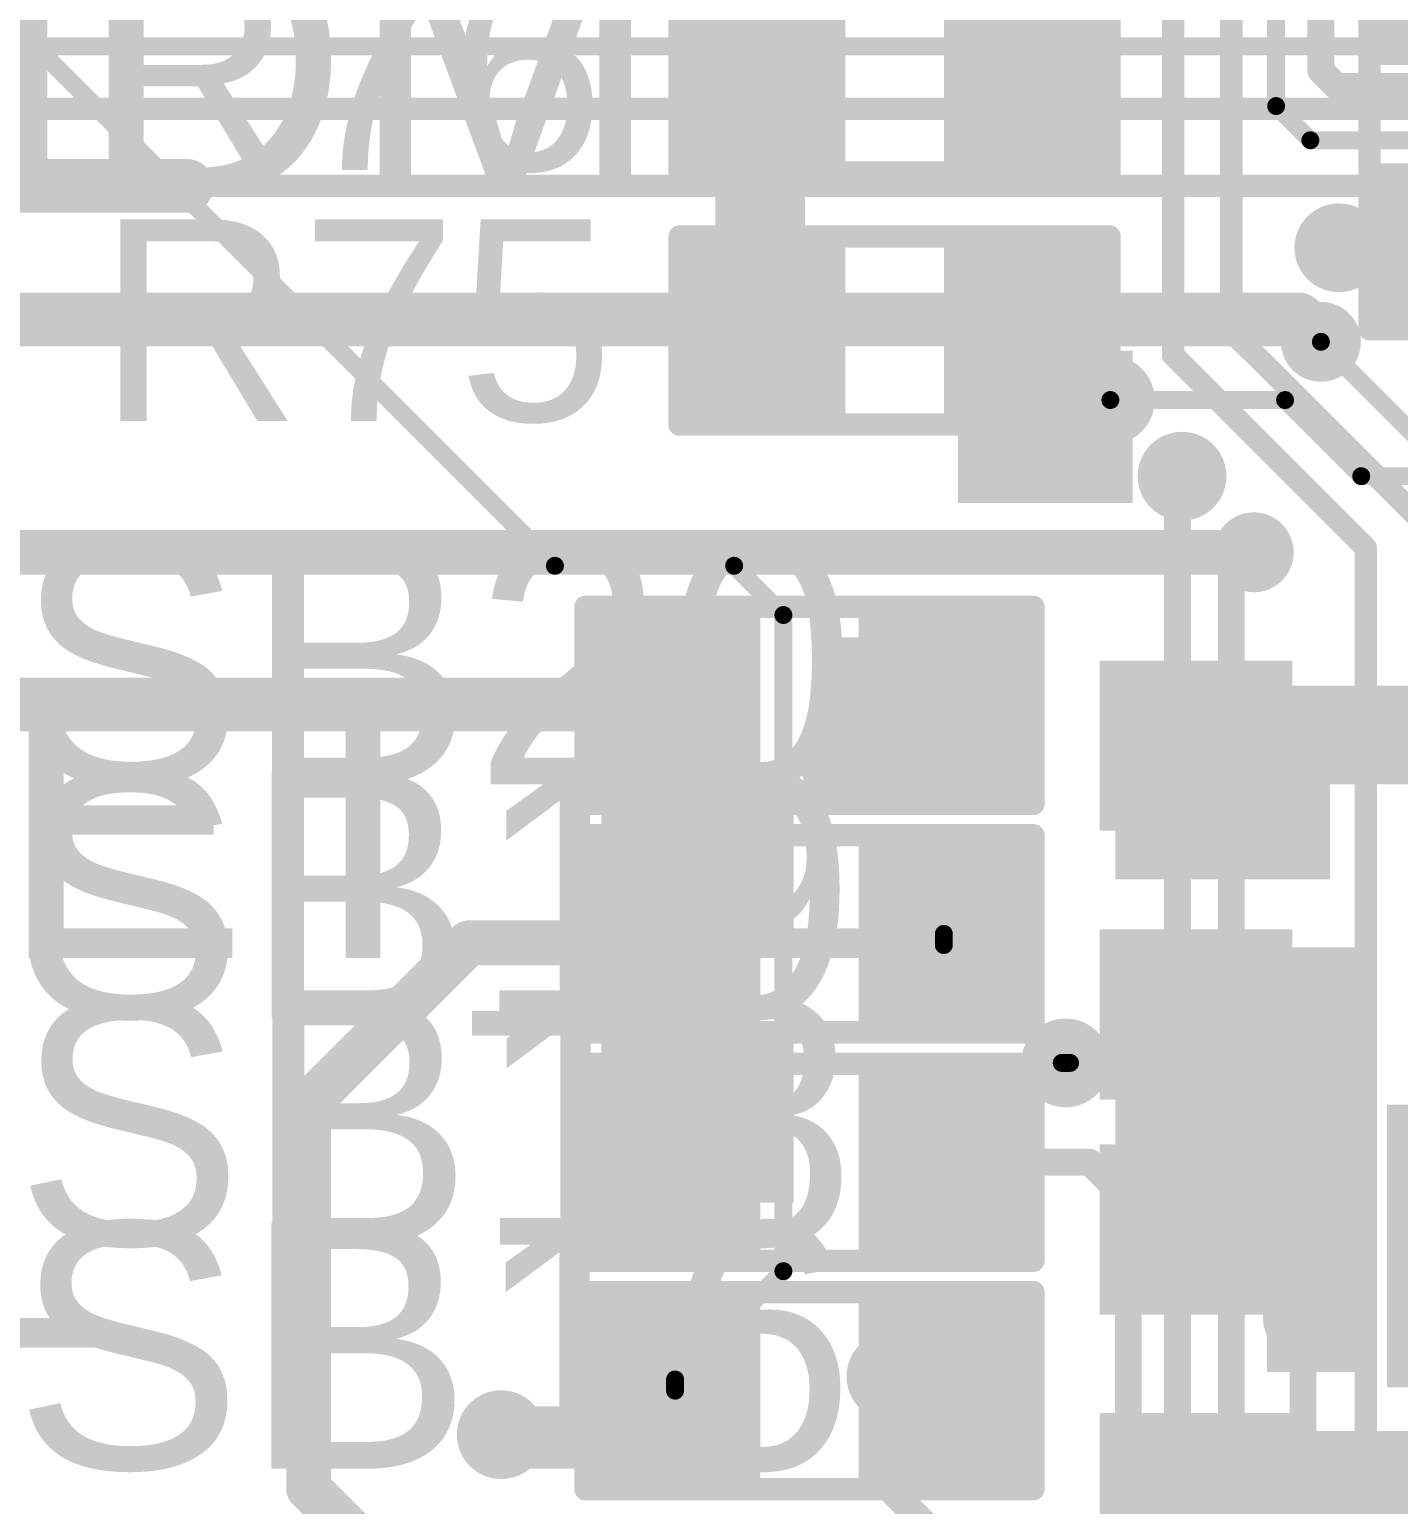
# Model space of a CAD drawing. Header units: millimetres. Extents: x -0.39 to 4.37, y -0.38 to 3.54.
# Drawn here: x 1.0957 to 1.4013, y 1.7984 to 2.1277 of the extents above; entities that cross this region are included whole.
import ezdxf

# ---------------------------------------------------------------- set-up
doc = ezdxf.new("R2010")
doc.units = ezdxf.units.MM
doc.header["$MEASUREMENT"] = 0
for name, color, linetype in [('BottomLayer', 5, 'Continuous'), ('BottomPaste', 16, 'Continuous'), ('BottomSolder', 6, 'Continuous'), ('TopLayer', 1, 'Continuous'), ('TopOverlay', 2, 'Continuous'), ('TopPaste', 8, 'Continuous'), ('TopSolder', 216, 'Continuous'), ('ViaHoleLayer', 16, 'Continuous')]:
    doc.layers.add(name, color=color, linetype=linetype)
doc.styles.add('Arial', font='', dxfattribs={"height": 0.2})
doc.styles.get('Arial').set_extended_font_data('Arial')

# ---------------------------------------------------------------- blocks, each defined once
blk = doc.blocks.new('C__0402_B_13')
at = {"layer": 'BottomLayer'}
for points in [[(-0.0095, 0.0125), (-0.0095, -0.0125), (-0.0275, -0.0125), (-0.0275, 0.0125)], [(0.0275, 0.0125), (0.0275, -0.0125), (0.0095, -0.0125), (0.0095, 0.0125)]]:
    blk.add_hatch(color=5, dxfattribs=at).paths.add_polyline_path(points)
at = {"layer": 'BottomPaste'}
for points in [[(-0.0095, 0.0125), (-0.0095, -0.0125), (-0.0275, -0.0125), (-0.0275, 0.0125)], [(0.0275, 0.0125), (0.0275, -0.0125), (0.0095, -0.0125), (0.0095, 0.0125)]]:
    blk.add_hatch(color=16, dxfattribs=at).paths.add_polyline_path(points)
at = {"layer": 'BottomSolder'}
for points in [[(-0.00714, 0.01486), (-0.00714, -0.01486), (-0.02986, -0.01486), (-0.02986, 0.01486)], [(0.02986, 0.01486), (0.02986, -0.01486), (0.00714, -0.01486), (0.00714, 0.01486)]]:
    blk.add_hatch(color=6, dxfattribs=at).paths.add_polyline_path(points)
blk = doc.blocks.new('S______B______98')
at = {"layer": 'TopLayer'}
for points in [[(-0.045, -0.0175), (-0.045, 0.0175), (-0.015, 0.0175), (-0.015, -0.0175)], [(0.015, -0.0175), (0.015, 0.0175), (0.045, 0.0175), (0.045, -0.0175)]]:
    blk.add_hatch(color=1, dxfattribs=at).paths.add_polyline_path(points)
at = {"layer": 'TopPaste'}
for points in [[(-0.045, -0.0175), (-0.045, 0.0175), (-0.015, 0.0175), (-0.015, -0.0175)], [(0.015, -0.0175), (0.015, 0.0175), (0.045, 0.0175), (0.045, -0.0175)]]:
    blk.add_hatch(color=8, dxfattribs=at).paths.add_polyline_path(points)
at = {"layer": 'TopSolder'}
for points in [[(-0.049, -0.0215), (-0.049, 0.0215), (-0.011, 0.0215), (-0.011, -0.0215)], [(0.011, -0.0215), (0.011, 0.0215), (0.049, 0.0215), (0.049, -0.0215)]]:
    blk.add_hatch(color=216, dxfattribs=at).paths.add_polyline_path(points)
at = {"layer": 'TopOverlay', "const_width": 0.005}
for points in [[(-0.05, 0.022), (-0.05, -0.022)], [(0.05, 0.022), (-0.05, 0.022)], [(0.05, 0.022), (0.05, -0.022)], [(0.05, -0.022), (-0.05, -0.022)]]:
    blk.add_lwpolyline(points, dxfattribs=at)
at = {"layer": 'TopOverlay', "const_width": 0.0025}
for points in [[(-0.05125, 0.022, 1), (-0.04875, 0.022, 1)], [(-0.05125, 0.022, 1), (-0.04875, 0.022, 1)], [(0.04875, 0.022, 1), (0.05125, 0.022, 1)], [(0.04875, 0.022, 1), (0.05125, 0.022, 1)], [(-0.05125, -0.022, 1), (-0.04875, -0.022, 1)], [(-0.05125, -0.022, 1), (-0.04875, -0.022, 1)], [(0.04875, -0.022, 1), (0.05125, -0.022, 1)], [(0.04875, -0.022, 1), (0.05125, -0.022, 1)]]:
    blk.add_lwpolyline(points, format="xyb", close=True, dxfattribs=at)
blk = doc.blocks.new('S______B______99')
at = {"layer": 'TopLayer'}
for points in [[(-0.045, -0.0175), (-0.045, 0.0175), (-0.015, 0.0175), (-0.015, -0.0175)], [(0.015, -0.0175), (0.015, 0.0175), (0.045, 0.0175), (0.045, -0.0175)]]:
    blk.add_hatch(color=1, dxfattribs=at).paths.add_polyline_path(points)
at = {"layer": 'TopPaste'}
for points in [[(-0.045, -0.0175), (-0.045, 0.0175), (-0.015, 0.0175), (-0.015, -0.0175)], [(0.015, -0.0175), (0.015, 0.0175), (0.045, 0.0175), (0.045, -0.0175)]]:
    blk.add_hatch(color=8, dxfattribs=at).paths.add_polyline_path(points)
at = {"layer": 'TopSolder'}
for points in [[(-0.049, -0.0215), (-0.049, 0.0215), (-0.011, 0.0215), (-0.011, -0.0215)], [(0.011, -0.0215), (0.011, 0.0215), (0.049, 0.0215), (0.049, -0.0215)]]:
    blk.add_hatch(color=216, dxfattribs=at).paths.add_polyline_path(points)
at = {"layer": 'TopOverlay', "const_width": 0.005}
for points in [[(0.05, 0.022), (-0.05, 0.022)], [(-0.05, 0.022), (-0.05, -0.022)], [(0.05, 0.022), (0.05, -0.022)], [(0.05, -0.022), (-0.05, -0.022)]]:
    blk.add_lwpolyline(points, dxfattribs=at)
at = {"layer": 'TopOverlay', "const_width": 0.0025}
for points in [[(-0.05125, 0.022, 1), (-0.04875, 0.022, 1)], [(-0.05125, 0.022, 1), (-0.04875, 0.022, 1)], [(0.04875, 0.022, 1), (0.05125, 0.022, 1)], [(0.04875, 0.022, 1), (0.05125, 0.022, 1)], [(-0.05125, -0.022, 1), (-0.04875, -0.022, 1)], [(-0.05125, -0.022, 1), (-0.04875, -0.022, 1)], [(0.04875, -0.022, 1), (0.05125, -0.022, 1)], [(0.04875, -0.022, 1), (0.05125, -0.022, 1)]]:
    blk.add_lwpolyline(points, format="xyb", close=True, dxfattribs=at)
blk = doc.blocks.new('S______B______108')
at = {"layer": 'TopLayer'}
for points in [[(-0.045, -0.0175), (-0.045, 0.0175), (-0.015, 0.0175), (-0.015, -0.0175)], [(0.015, -0.0175), (0.015, 0.0175), (0.045, 0.0175), (0.045, -0.0175)]]:
    blk.add_hatch(color=1, dxfattribs=at).paths.add_polyline_path(points)
at = {"layer": 'TopPaste'}
for points in [[(-0.045, -0.0175), (-0.045, 0.0175), (-0.015, 0.0175), (-0.015, -0.0175)], [(0.015, -0.0175), (0.015, 0.0175), (0.045, 0.0175), (0.045, -0.0175)]]:
    blk.add_hatch(color=8, dxfattribs=at).paths.add_polyline_path(points)
at = {"layer": 'TopSolder'}
for points in [[(-0.049, -0.0215), (-0.049, 0.0215), (-0.011, 0.0215), (-0.011, -0.0215)], [(0.011, -0.0215), (0.011, 0.0215), (0.049, 0.0215), (0.049, -0.0215)]]:
    blk.add_hatch(color=216, dxfattribs=at).paths.add_polyline_path(points)
at = {"layer": 'TopOverlay', "const_width": 0.005}
for points in [[(-0.05, 0.022), (-0.05, -0.022)], [(0.05, 0.022), (-0.05, 0.022)], [(0.05, 0.022), (0.05, -0.022)], [(0.05, -0.022), (-0.05, -0.022)]]:
    blk.add_lwpolyline(points, dxfattribs=at)
at = {"layer": 'TopOverlay', "const_width": 0.0025}
for points in [[(-0.05125, 0.022, 1), (-0.04875, 0.022, 1)], [(-0.05125, 0.022, 1), (-0.04875, 0.022, 1)], [(0.04875, 0.022, 1), (0.05125, 0.022, 1)], [(0.04875, 0.022, 1), (0.05125, 0.022, 1)], [(-0.05125, -0.022, 1), (-0.04875, -0.022, 1)], [(-0.05125, -0.022, 1), (-0.04875, -0.022, 1)], [(0.04875, -0.022, 1), (0.05125, -0.022, 1)], [(0.04875, -0.022, 1), (0.05125, -0.022, 1)]]:
    blk.add_lwpolyline(points, format="xyb", close=True, dxfattribs=at)
blk = doc.blocks.new('S______B______109')
at = {"layer": 'TopLayer'}
for points in [[(-0.045, -0.0175), (-0.045, 0.0175), (-0.015, 0.0175), (-0.015, -0.0175)], [(0.015, -0.0175), (0.015, 0.0175), (0.045, 0.0175), (0.045, -0.0175)]]:
    blk.add_hatch(color=1, dxfattribs=at).paths.add_polyline_path(points)
at = {"layer": 'TopPaste'}
for points in [[(-0.045, -0.0175), (-0.045, 0.0175), (-0.015, 0.0175), (-0.015, -0.0175)], [(0.015, -0.0175), (0.015, 0.0175), (0.045, 0.0175), (0.045, -0.0175)]]:
    blk.add_hatch(color=8, dxfattribs=at).paths.add_polyline_path(points)
at = {"layer": 'TopSolder'}
for points in [[(-0.049, -0.0215), (-0.049, 0.0215), (-0.011, 0.0215), (-0.011, -0.0215)], [(0.011, -0.0215), (0.011, 0.0215), (0.049, 0.0215), (0.049, -0.0215)]]:
    blk.add_hatch(color=216, dxfattribs=at).paths.add_polyline_path(points)
at = {"layer": 'TopOverlay', "const_width": 0.005}
for points in [[(0.05, 0.022), (-0.05, 0.022)], [(-0.05, 0.022), (-0.05, -0.022)], [(0.05, 0.022), (0.05, -0.022)], [(0.05, -0.022), (-0.05, -0.022)]]:
    blk.add_lwpolyline(points, dxfattribs=at)
at = {"layer": 'TopOverlay', "const_width": 0.0025}
for points in [[(-0.05125, 0.022, 1), (-0.04875, 0.022, 1)], [(-0.05125, 0.022, 1), (-0.04875, 0.022, 1)], [(0.04875, 0.022, 1), (0.05125, 0.022, 1)], [(0.04875, 0.022, 1), (0.05125, 0.022, 1)], [(-0.05125, -0.022, 1), (-0.04875, -0.022, 1)], [(-0.05125, -0.022, 1), (-0.04875, -0.022, 1)], [(0.04875, -0.022, 1), (0.05125, -0.022, 1)], [(0.04875, -0.022, 1), (0.05125, -0.022, 1)]]:
    blk.add_lwpolyline(points, format="xyb", close=True, dxfattribs=at)
blk = doc.blocks.new('RES0603_134')
at = {"layer": 'TopLayer'}
for points in [[(-0.015, 0.0175), (-0.015, -0.0175), (-0.045, -0.0175), (-0.045, 0.0175)], [(0.045, 0.0175), (0.045, -0.0175), (0.015, -0.0175), (0.015, 0.0175)]]:
    blk.add_hatch(color=1, dxfattribs=at).paths.add_polyline_path(points)
at = {"layer": 'TopPaste'}
for points in [[(-0.015, 0.0175), (-0.015, -0.0175), (-0.045, -0.0175), (-0.045, 0.0175)], [(0.045, 0.0175), (0.045, -0.0175), (0.015, -0.0175), (0.015, 0.0175)]]:
    blk.add_hatch(color=8, dxfattribs=at).paths.add_polyline_path(points)
at = {"layer": 'TopSolder'}
for points in [[(-0.011, 0.0215), (-0.011, -0.0215), (-0.049, -0.0215), (-0.049, 0.0215)], [(0.049, 0.0215), (0.049, -0.0215), (0.011, -0.0215), (0.011, 0.0215)]]:
    blk.add_hatch(color=216, dxfattribs=at).paths.add_polyline_path(points)
at = {"layer": 'TopOverlay', "const_width": 0.005}
for points in [[(-0.048, 0.021), (-0.048, -0.021)], [(0.048, 0.021), (-0.048, 0.021)], [(0.048, 0.021), (0.048, -0.021)], [(0.048, -0.021), (-0.048, -0.021)]]:
    blk.add_lwpolyline(points, dxfattribs=at)
at = {"layer": 'TopOverlay', "const_width": 0.0025}
for points in [[(-0.04925, 0.021, 1), (-0.04675, 0.021, 1)], [(-0.04925, 0.021, 1), (-0.04675, 0.021, 1)], [(0.04675, 0.021, 1), (0.04925, 0.021, 1)], [(0.04675, 0.021, 1), (0.04925, 0.021, 1)], [(-0.04925, -0.021, 1), (-0.04675, -0.021, 1)], [(-0.04925, -0.021, 1), (-0.04675, -0.021, 1)], [(0.04675, -0.021, 1), (0.04925, -0.021, 1)], [(0.04675, -0.021, 1), (0.04925, -0.021, 1)]]:
    blk.add_lwpolyline(points, format="xyb", close=True, dxfattribs=at)
blk = doc.blocks.new('RES0603_135')
at = {"layer": 'TopLayer'}
for points in [[(-0.015, 0.0175), (-0.015, -0.0175), (-0.045, -0.0175), (-0.045, 0.0175)], [(0.045, 0.0175), (0.045, -0.0175), (0.015, -0.0175), (0.015, 0.0175)]]:
    blk.add_hatch(color=1, dxfattribs=at).paths.add_polyline_path(points)
at = {"layer": 'TopPaste'}
for points in [[(-0.015, 0.0175), (-0.015, -0.0175), (-0.045, -0.0175), (-0.045, 0.0175)], [(0.045, 0.0175), (0.045, -0.0175), (0.015, -0.0175), (0.015, 0.0175)]]:
    blk.add_hatch(color=8, dxfattribs=at).paths.add_polyline_path(points)
at = {"layer": 'TopSolder'}
for points in [[(-0.011, 0.0215), (-0.011, -0.0215), (-0.049, -0.0215), (-0.049, 0.0215)], [(0.049, 0.0215), (0.049, -0.0215), (0.011, -0.0215), (0.011, 0.0215)]]:
    blk.add_hatch(color=216, dxfattribs=at).paths.add_polyline_path(points)
at = {"layer": 'TopOverlay', "const_width": 0.005}
for points in [[(-0.048, 0.021), (0.048, 0.021)], [(-0.048, -0.021), (-0.048, 0.021)], [(0.048, -0.021), (0.048, 0.021)], [(-0.048, -0.021), (0.048, -0.021)]]:
    blk.add_lwpolyline(points, dxfattribs=at)
at = {"layer": 'TopOverlay', "const_width": 0.0025}
for points in [[(-0.04925, 0.021, 1), (-0.04675, 0.021, 1)], [(-0.04925, 0.021, 1), (-0.04675, 0.021, 1)], [(0.04675, 0.021, 1), (0.04925, 0.021, 1)], [(0.04675, 0.021, 1), (0.04925, 0.021, 1)], [(-0.04925, -0.021, 1), (-0.04675, -0.021, 1)], [(-0.04925, -0.021, 1), (-0.04675, -0.021, 1)], [(0.04675, -0.021, 1), (0.04925, -0.021, 1)], [(0.04675, -0.021, 1), (0.04925, -0.021, 1)]]:
    blk.add_lwpolyline(points, format="xyb", close=True, dxfattribs=at)
blk = doc.blocks.new('RES0603_336')
at = {"layer": 'TopLayer'}
for points in [[(-0.015, 0.0175), (-0.015, -0.0175), (-0.045, -0.0175), (-0.045, 0.0175)], [(0.045, 0.0175), (0.045, -0.0175), (0.015, -0.0175), (0.015, 0.0175)]]:
    blk.add_hatch(color=1, dxfattribs=at).paths.add_polyline_path(points)
at = {"layer": 'TopPaste'}
for points in [[(-0.015, 0.0175), (-0.015, -0.0175), (-0.045, -0.0175), (-0.045, 0.0175)], [(0.045, 0.0175), (0.045, -0.0175), (0.015, -0.0175), (0.015, 0.0175)]]:
    blk.add_hatch(color=8, dxfattribs=at).paths.add_polyline_path(points)
at = {"layer": 'TopSolder'}
for points in [[(-0.011, 0.0215), (-0.011, -0.0215), (-0.049, -0.0215), (-0.049, 0.0215)], [(0.049, 0.0215), (0.049, -0.0215), (0.011, -0.0215), (0.011, 0.0215)]]:
    blk.add_hatch(color=216, dxfattribs=at).paths.add_polyline_path(points)
at = {"layer": 'TopOverlay', "const_width": 0.005}
for points in [[(-0.048, -0.021), (-0.048, 0.021)], [(0.048, 0.021), (-0.048, 0.021)], [(0.048, -0.021), (0.048, 0.021)], [(0.048, -0.021), (-0.048, -0.021)]]:
    blk.add_lwpolyline(points, dxfattribs=at)
at = {"layer": 'TopOverlay', "const_width": 0.0025}
for points in [[(-0.04925, 0.021, 1), (-0.04675, 0.021, 1)], [(-0.04925, 0.021, 1), (-0.04675, 0.021, 1)], [(0.04675, 0.021, 1), (0.04925, 0.021, 1)], [(0.04675, 0.021, 1), (0.04925, 0.021, 1)], [(-0.04925, -0.021, 1), (-0.04675, -0.021, 1)], [(-0.04925, -0.021, 1), (-0.04675, -0.021, 1)], [(0.04675, -0.021, 1), (0.04925, -0.021, 1)], [(0.04675, -0.021, 1), (0.04925, -0.021, 1)]]:
    blk.add_lwpolyline(points, format="xyb", close=True, dxfattribs=at)
blk = doc.blocks.new('RES0603_B_346')
at = {"layer": 'BottomLayer'}
for points in [[(-0.045, -0.0175), (-0.045, 0.0175), (-0.015, 0.0175), (-0.015, -0.0175)], [(0.015, -0.0175), (0.015, 0.0175), (0.045, 0.0175), (0.045, -0.0175)]]:
    blk.add_hatch(color=5, dxfattribs=at).paths.add_polyline_path(points)
at = {"layer": 'BottomPaste'}
for points in [[(-0.045, -0.0175), (-0.045, 0.0175), (-0.015, 0.0175), (-0.015, -0.0175)], [(0.015, -0.0175), (0.015, 0.0175), (0.045, 0.0175), (0.045, -0.0175)]]:
    blk.add_hatch(color=16, dxfattribs=at).paths.add_polyline_path(points)
at = {"layer": 'BottomSolder'}
for points in [[(-0.049, -0.0215), (-0.049, 0.0215), (-0.011, 0.0215), (-0.011, -0.0215)], [(0.011, -0.0215), (0.011, 0.0215), (0.049, 0.0215), (0.049, -0.0215)]]:
    blk.add_hatch(color=6, dxfattribs=at).paths.add_polyline_path(points)
blk = doc.blocks.new('X322524MOB4SI_B_366')
at = {"layer": 'BottomLayer'}
for points in [[(-0.07087, 0.05709), (-0.01575, 0.05709), (-0.01575, 0.00984), (-0.07087, 0.00984)], [(0.01575, 0.05709), (0.07087, 0.05709), (0.07087, 0.00984), (0.01575, 0.00984)], [(-0.07087, -0.00984), (-0.01575, -0.00984), (-0.01575, -0.05709), (-0.07087, -0.05709)], [(0.01575, -0.00984), (0.07087, -0.00984), (0.07087, -0.05709), (0.01575, -0.05709)]]:
    blk.add_hatch(color=5, dxfattribs=at).paths.add_polyline_path(points)
at = {"layer": 'BottomPaste'}
for points in [[(-0.07087, 0.05709), (-0.01575, 0.05709), (-0.01575, 0.00984), (-0.07087, 0.00984)], [(0.01575, 0.05709), (0.07087, 0.05709), (0.07087, 0.00984), (0.01575, 0.00984)], [(-0.07087, -0.00984), (-0.01575, -0.00984), (-0.01575, -0.05709), (-0.07087, -0.05709)], [(0.01575, -0.00984), (0.07087, -0.00984), (0.07087, -0.05709), (0.01575, -0.05709)]]:
    blk.add_hatch(color=16, dxfattribs=at).paths.add_polyline_path(points)
at = {"layer": 'BottomSolder'}
for points in [[(-0.07487, 0.06109), (-0.01175, 0.06109), (-0.01175, 0.00584), (-0.07487, 0.00584)], [(0.01175, 0.06109), (0.07487, 0.06109), (0.07487, 0.00584), (0.01175, 0.00584)], [(-0.07487, -0.00584), (-0.01175, -0.00584), (-0.01175, -0.06109), (-0.07487, -0.06109)], [(0.01175, -0.00584), (0.07487, -0.00584), (0.07487, -0.06109), (0.01175, -0.06109)]]:
    blk.add_hatch(color=6, dxfattribs=at).paths.add_polyline_path(points)
blk = doc.blocks.new('RES0603_B_385')
at = {"layer": 'BottomLayer'}
for points in [[(-0.045, -0.0175), (-0.045, 0.0175), (-0.015, 0.0175), (-0.015, -0.0175)], [(0.015, -0.0175), (0.015, 0.0175), (0.045, 0.0175), (0.045, -0.0175)]]:
    blk.add_hatch(color=5, dxfattribs=at).paths.add_polyline_path(points)
at = {"layer": 'BottomPaste'}
for points in [[(-0.045, -0.0175), (-0.045, 0.0175), (-0.015, 0.0175), (-0.015, -0.0175)], [(0.015, -0.0175), (0.015, 0.0175), (0.045, 0.0175), (0.045, -0.0175)]]:
    blk.add_hatch(color=16, dxfattribs=at).paths.add_polyline_path(points)
at = {"layer": 'BottomSolder'}
for points in [[(-0.049, -0.0215), (-0.049, 0.0215), (-0.011, 0.0215), (-0.011, -0.0215)], [(0.011, -0.0215), (0.011, 0.0215), (0.049, 0.0215), (0.049, -0.0215)]]:
    blk.add_hatch(color=6, dxfattribs=at).paths.add_polyline_path(points)
blk = doc.blocks.new('RES0603_B_401')
at = {"layer": 'BottomLayer'}
for points in [[(-0.045, -0.0175), (-0.045, 0.0175), (-0.015, 0.0175), (-0.015, -0.0175)], [(0.015, -0.0175), (0.015, 0.0175), (0.045, 0.0175), (0.045, -0.0175)]]:
    blk.add_hatch(color=5, dxfattribs=at).paths.add_polyline_path(points)
at = {"layer": 'BottomPaste'}
for points in [[(-0.045, -0.0175), (-0.045, 0.0175), (-0.015, 0.0175), (-0.015, -0.0175)], [(0.015, -0.0175), (0.015, 0.0175), (0.045, 0.0175), (0.045, -0.0175)]]:
    blk.add_hatch(color=16, dxfattribs=at).paths.add_polyline_path(points)
at = {"layer": 'BottomSolder'}
for points in [[(-0.049, -0.0215), (-0.049, 0.0215), (-0.011, 0.0215), (-0.011, -0.0215)], [(0.011, -0.0215), (0.011, 0.0215), (0.049, 0.0215), (0.049, -0.0215)]]:
    blk.add_hatch(color=6, dxfattribs=at).paths.add_polyline_path(points)

msp = doc.modelspace()

# ---------------------------------------------------------------- hatches: boundary and pattern name
at = {"layer": 'BottomLayer'}
h = msp.add_hatch(color=5, dxfattribs=at)
edge = h.paths.add_edge_path()
edge.add_arc((1.388, 2.079), 0.00591, 0, 360)
h = msp.add_hatch(color=5, dxfattribs=at)
edge = h.paths.add_edge_path()
edge.add_arc((1.384, 2.058), 0.00492, 0, 360)
h = msp.add_hatch(color=5, dxfattribs=at)
edge = h.paths.add_edge_path()
edge.add_arc((1.337, 2.045), 0.00591, 0, 360)
h = msp.add_hatch(color=5, dxfattribs=at)
edge = h.paths.add_edge_path()
edge.add_arc((1.353, 2.028), 0.00591, 0, 360)
h = msp.add_hatch(color=5, dxfattribs=at)
edge = h.paths.add_edge_path()
edge.add_arc((1.369, 2.011), 0.00492, 0, 360)
h = msp.add_hatch(color=5, dxfattribs=at)
edge = h.paths.add_edge_path()
edge.add_arc((1.245, 1.977), 0.00591, 0, 360)
for points in [[(1.33814, 1.938), (1.386, 1.938), (1.386, 1.981), (1.33814, 1.981)], [(1.33814, 1.84282), (1.39414, 1.84282), (1.39414, 1.92282), (1.33814, 1.92282)], [(1.372, 1.828), (1.39414, 1.828), (1.39414, 1.85), (1.372, 1.85)], [(1.33814, 1.77882), (1.41282, 1.77882), (1.41282, 1.81482), (1.33814, 1.81482)]]:
    msp.add_hatch(color=5, dxfattribs=at).paths.add_polyline_path(points)
h = msp.add_hatch(color=5, dxfattribs=at)
edge = h.paths.add_edge_path()
edge.add_arc((1.278, 1.963), 0.00591, 0, 360)
h = msp.add_hatch(color=5, dxfattribs=at)
edge = h.paths.add_edge_path()
edge.add_arc((1.327, 1.897), 0.00591, 0, 360)
h = msp.add_hatch(color=5, dxfattribs=at)
edge = h.paths.add_edge_path()
edge.add_arc((1.24375, 1.88075), 0.00591, 0, 360)
h = msp.add_hatch(color=5, dxfattribs=at)
edge = h.paths.add_edge_path()
edge.add_arc((1.38, 1.84), 0.00492, 0, 360)
h = msp.add_hatch(color=5, dxfattribs=at)
edge = h.paths.add_edge_path()
edge.add_arc((1.288, 1.827), 0.00591, 0, 360)
h = msp.add_hatch(color=5, dxfattribs=at)
edge = h.paths.add_edge_path()
edge.add_arc((1.201, 1.814), 0.00591, 0, 360)
at = {"layer": 'BottomSolder'}
h = msp.add_hatch(color=6, dxfattribs=at)
edge = h.paths.add_edge_path()
edge.add_arc((1.388, 2.079), 0.00991, 0, 360)
h = msp.add_hatch(color=6, dxfattribs=at)
edge = h.paths.add_edge_path()
edge.add_arc((1.384, 2.058), 0.00892, 0, 360)
h = msp.add_hatch(color=6, dxfattribs=at)
edge = h.paths.add_edge_path()
edge.add_arc((1.337, 2.045), 0.00991, 0, 360)
h = msp.add_hatch(color=6, dxfattribs=at)
edge = h.paths.add_edge_path()
edge.add_arc((1.353, 2.028), 0.00991, 0, 360)
h = msp.add_hatch(color=6, dxfattribs=at)
edge = h.paths.add_edge_path()
edge.add_arc((1.369, 2.011), 0.00892, 0, 360)
h = msp.add_hatch(color=6, dxfattribs=at)
edge = h.paths.add_edge_path()
edge.add_arc((1.245, 1.977), 0.00991, 0, 360)
h = msp.add_hatch(color=6, dxfattribs=at)
edge = h.paths.add_edge_path()
edge.add_arc((1.278, 1.963), 0.00991, 0, 360)
h = msp.add_hatch(color=6, dxfattribs=at)
edge = h.paths.add_edge_path()
edge.add_arc((1.327, 1.897), 0.00991, 0, 360)
h = msp.add_hatch(color=6, dxfattribs=at)
edge = h.paths.add_edge_path()
edge.add_arc((1.24375, 1.88075), 0.00991, 0, 360)
h = msp.add_hatch(color=6, dxfattribs=at)
edge = h.paths.add_edge_path()
edge.add_arc((1.38, 1.84), 0.00892, 0, 360)
h = msp.add_hatch(color=6, dxfattribs=at)
edge = h.paths.add_edge_path()
edge.add_arc((1.288, 1.827), 0.00991, 0, 360)
h = msp.add_hatch(color=6, dxfattribs=at)
edge = h.paths.add_edge_path()
edge.add_arc((1.201, 1.814), 0.00991, 0, 360)
at = {"layer": 'TopLayer'}
h = msp.add_hatch(color=1, dxfattribs=at)
edge = h.paths.add_edge_path()
edge.add_arc((1.388, 2.079), 0.00591, 0, 360)
for points in [[(1.303, 2.048), (1.337, 2.048), (1.337, 2.084), (1.303, 2.084)], [(1.303, 2.022), (1.342, 2.022), (1.342, 2.056), (1.303, 2.056)], [(1.272, 1.955), (1.315, 1.955), (1.315, 1.992), (1.272, 1.992)]]:
    msp.add_hatch(color=1, dxfattribs=at).paths.add_polyline_path(points)
h = msp.add_hatch(color=1, dxfattribs=at)
edge = h.paths.add_edge_path()
edge.add_arc((1.384, 2.058), 0.00492, 0, 360)
h = msp.add_hatch(color=1, dxfattribs=at)
edge = h.paths.add_edge_path()
edge.add_arc((1.337, 2.045), 0.00591, 0, 360)
h = msp.add_hatch(color=1, dxfattribs=at)
edge = h.paths.add_edge_path()
edge.add_arc((1.353, 2.028), 0.00591, 0, 360)
h = msp.add_hatch(color=1, dxfattribs=at)
edge = h.paths.add_edge_path()
edge.add_arc((1.369, 2.011), 0.00492, 0, 360)
h = msp.add_hatch(color=1, dxfattribs=at)
edge = h.paths.add_edge_path()
edge.add_arc((1.245, 1.977), 0.00591, 0, 360)
h = msp.add_hatch(color=1, dxfattribs=at)
edge = h.paths.add_edge_path()
edge.add_arc((1.278, 1.963), 0.00591, 0, 360)
h = msp.add_hatch(color=1, dxfattribs=at)
edge = h.paths.add_edge_path()
edge.add_arc((1.327, 1.897), 0.00591, 0, 360)
h = msp.add_hatch(color=1, dxfattribs=at)
edge = h.paths.add_edge_path()
edge.add_arc((1.24375, 1.88075), 0.00591, 0, 360)
h = msp.add_hatch(color=1, dxfattribs=at)
edge = h.paths.add_edge_path()
edge.add_arc((1.38, 1.84), 0.00492, 0, 360)
h = msp.add_hatch(color=1, dxfattribs=at)
edge = h.paths.add_edge_path()
edge.add_arc((1.288, 1.827), 0.00591, 0, 360)
h = msp.add_hatch(color=1, dxfattribs=at)
edge = h.paths.add_edge_path()
edge.add_arc((1.201, 1.814), 0.00591, 0, 360)
at = {"layer": 'TopSolder'}
h = msp.add_hatch(color=216, dxfattribs=at)
edge = h.paths.add_edge_path()
edge.add_arc((1.388, 2.079), 0.00991, 0, 360)
h = msp.add_hatch(color=216, dxfattribs=at)
edge = h.paths.add_edge_path()
edge.add_arc((1.384, 2.058), 0.00892, 0, 360)
h = msp.add_hatch(color=216, dxfattribs=at)
edge = h.paths.add_edge_path()
edge.add_arc((1.337, 2.045), 0.00991, 0, 360)
h = msp.add_hatch(color=216, dxfattribs=at)
edge = h.paths.add_edge_path()
edge.add_arc((1.353, 2.028), 0.00991, 0, 360)
h = msp.add_hatch(color=216, dxfattribs=at)
edge = h.paths.add_edge_path()
edge.add_arc((1.369, 2.011), 0.00892, 0, 360)
h = msp.add_hatch(color=216, dxfattribs=at)
edge = h.paths.add_edge_path()
edge.add_arc((1.245, 1.977), 0.00991, 0, 360)
h = msp.add_hatch(color=216, dxfattribs=at)
edge = h.paths.add_edge_path()
edge.add_arc((1.278, 1.963), 0.00991, 0, 360)
h = msp.add_hatch(color=216, dxfattribs=at)
edge = h.paths.add_edge_path()
edge.add_arc((1.327, 1.897), 0.00991, 0, 360)
h = msp.add_hatch(color=216, dxfattribs=at)
edge = h.paths.add_edge_path()
edge.add_arc((1.24375, 1.88075), 0.00991, 0, 360)
h = msp.add_hatch(color=216, dxfattribs=at)
edge = h.paths.add_edge_path()
edge.add_arc((1.38, 1.84), 0.00892, 0, 360)
h = msp.add_hatch(color=216, dxfattribs=at)
edge = h.paths.add_edge_path()
edge.add_arc((1.288, 1.827), 0.00991, 0, 360)
h = msp.add_hatch(color=216, dxfattribs=at)
edge = h.paths.add_edge_path()
edge.add_arc((1.201, 1.814), 0.00991, 0, 360)
at = {"layer": 'ViaHoleLayer'}
h = msp.add_hatch(color=16, dxfattribs=at)
edge = h.paths.add_edge_path()
edge.add_arc((1.388, 2.079), 0.00394, 0, 360)
h = msp.add_hatch(color=16, dxfattribs=at)
edge = h.paths.add_edge_path()
edge.add_arc((1.384, 2.058), 0.00394, 0, 360)
h = msp.add_hatch(color=16, dxfattribs=at)
edge = h.paths.add_edge_path()
edge.add_arc((1.337, 2.045), 0.00394, 0, 360)
h = msp.add_hatch(color=16, dxfattribs=at)
edge = h.paths.add_edge_path()
edge.add_arc((1.353, 2.028), 0.00394, 0, 360)
h = msp.add_hatch(color=16, dxfattribs=at)
edge = h.paths.add_edge_path()
edge.add_arc((1.369, 2.011), 0.00394, 0, 360)
h = msp.add_hatch(color=16, dxfattribs=at)
edge = h.paths.add_edge_path()
edge.add_arc((1.245, 1.977), 0.00394, 0, 360)
h = msp.add_hatch(color=16, dxfattribs=at)
edge = h.paths.add_edge_path()
edge.add_arc((1.278, 1.963), 0.00394, 0, 360)
h = msp.add_hatch(color=16, dxfattribs=at)
edge = h.paths.add_edge_path()
edge.add_arc((1.327, 1.897), 0.00394, 0, 360)
h = msp.add_hatch(color=16, dxfattribs=at)
edge = h.paths.add_edge_path()
edge.add_arc((1.24375, 1.88075), 0.00394, 0, 360)
h = msp.add_hatch(color=16, dxfattribs=at)
edge = h.paths.add_edge_path()
edge.add_arc((1.38, 1.84), 0.00394, 0, 360)
h = msp.add_hatch(color=16, dxfattribs=at)
edge = h.paths.add_edge_path()
edge.add_arc((1.288, 1.827), 0.00394, 0, 360)
h = msp.add_hatch(color=16, dxfattribs=at)
edge = h.paths.add_edge_path()
edge.add_arc((1.201, 1.814), 0.00394, 0, 360)

# ---------------------------------------------------------------- linework, layer by layer
at = {"layer": 'BottomLayer'}
for points, const_width in [([(0.73244, 2.124), (1.642, 2.124)], 0.004), ([(0.899, 2.11), (1.5, 2.11)], 0.005), ([(1.01982, 2.09282), (1.13082, 2.09282)], 0.012), ([(1.13082, 2.09282), (1.48218, 2.09282)], 0.005), ([(1.388, 2.079), (1.397, 2.079)], 0.005), ([(1.397, 2.079), (1.46315, 2.01285)], 0.005), ([(1.018, 2.063), (1.379, 2.063)], 0.012), ([(1.379, 2.063), (1.384, 2.058)], 0.012), ([(1.337, 2.045), (1.376, 2.045)], 0.004), ([(1.376, 2.045), (1.393, 2.028)], 0.004), ([(1.393, 2.028), (1.429, 2.028)], 0.004), ([(1.02082, 2.011), (1.369, 2.011)], 0.01), ([(1.245, 1.94664), (1.245, 1.977)], 0.012), ([(1.35614, 1.96782), (1.35854, 1.97022)], 0.022), ([(1.35854, 1.97022), (1.46978, 1.97022)], 0.022), ([(1.243, 1.94664), (1.24482, 1.94482)], 0.012), ([(1.35932, 1.86082), (1.37032, 1.87182)], 0.022), ([(1.35682, 1.86082), (1.35932, 1.86082)], 0.022), ([(1.288, 1.80164), (1.288, 1.827)], 0.006), ([(1.201, 1.814), (1.20132, 1.81432)], 0.012), ([(1.20132, 1.81432), (1.23682, 1.81432)], 0.012), ([(1.288, 1.80164), (1.33064, 1.759)], 0.006)]:
    msp.add_lwpolyline(points, dxfattribs=dict(at, const_width=const_width))
for points, const_width in [([(1.12782, 2.09282, 1), (1.13382, 2.09282, 1)], 0.006), ([(1.12957, 2.09282, 1), (1.13207, 2.09282, 1)], 0.0025), ([(1.38675, 2.079, 1), (1.38925, 2.079, 1)], 0.0025), ([(1.39575, 2.079, 1), (1.39825, 2.079, 1)], 0.0025), ([(1.39575, 2.079, 1), (1.39825, 2.079, 1)], 0.0025), ([(1.376, 2.063, 1), (1.382, 2.063, 1)], 0.006), ([(1.376, 2.063, 1), (1.382, 2.063, 1)], 0.006), ([(1.381, 2.058, 1), (1.387, 2.058, 1)], 0.006), ([(1.336, 2.045, 1), (1.338, 2.045, 1)], 0.002), ([(1.375, 2.045, 1), (1.377, 2.045, 1)], 0.002), ([(1.375, 2.045, 1), (1.377, 2.045, 1)], 0.002), ([(1.392, 2.028, 1), (1.394, 2.028, 1)], 0.002), ([(1.392, 2.028, 1), (1.394, 2.028, 1)], 0.002), ([(1.3665, 2.011, 1), (1.3715, 2.011, 1)], 0.005), ([(1.242, 1.977, 1), (1.248, 1.977, 1)], 0.006), ([(1.35304, 1.97022, 1), (1.36404, 1.97022, 1)], 0.011), ([(1.35304, 1.97022, 1), (1.36404, 1.97022, 1)], 0.011), ([(1.35064, 1.96782, 1), (1.36164, 1.96782, 1)], 0.011), ([(1.24, 1.94664, 1), (1.246, 1.94664, 1)], 0.006), ([(1.24182, 1.94482, 1), (1.24782, 1.94482, 1)], 0.006), ([(1.242, 1.94664, 1), (1.248, 1.94664, 1)], 0.006), ([(1.36482, 1.87182, 1), (1.37582, 1.87182, 1)], 0.011), ([(1.35132, 1.86082, 1), (1.36232, 1.86082, 1)], 0.011), ([(1.35382, 1.86082, 1), (1.36482, 1.86082, 1)], 0.011), ([(1.35382, 1.86082, 1), (1.36482, 1.86082, 1)], 0.011), ([(1.2865, 1.827, 1), (1.2895, 1.827, 1)], 0.003), ([(1.198, 1.814, 1), (1.204, 1.814, 1)], 0.006), ([(1.19832, 1.81432, 1), (1.20432, 1.81432, 1)], 0.006), ([(1.19832, 1.81432, 1), (1.20432, 1.81432, 1)], 0.006), ([(1.23382, 1.81432, 1), (1.23982, 1.81432, 1)], 0.006), ([(1.2865, 1.80164, 1), (1.2895, 1.80164, 1)], 0.003), ([(1.2865, 1.80164, 1), (1.2895, 1.80164, 1)], 0.003)]:
    msp.add_lwpolyline(points, format="xyb", close=True, dxfattribs=dict(at, const_width=const_width))
at = {"layer": 'TopLayer'}
for points, const_width in [([(1.384, 2.11851), (1.384, 2.171)], 0.006), ([(1.374, 2.11064), (1.374, 2.159)], 0.004), ([(1.364, 2.06038), (1.364, 2.14938)], 0.005), ([(1.258, 2.11764), (1.258, 2.139)], 0.02), ([(1.079, 2.142), (1.213, 2.008)], 0.004), ([(1.31882, 2.11682), (1.31882, 2.14318)], 0.008), ([(1.351, 2.055), (1.351, 2.144)], 0.005), ([(1.258, 2.11764), (1.25882, 2.11682)], 0.02), ([(1.25882, 2.06051), (1.25882, 2.11682)], 0.02), ([(1.384, 2.11851), (1.38751, 2.115)], 0.006), ([(1.38751, 2.115), (1.463, 2.115)], 0.006), ([(1.374, 2.11064), (1.38164, 2.103)], 0.004), ([(1.38164, 2.103), (1.437, 2.103)], 0.004), ([(1.388, 2.079), (1.41564, 2.079)], 0.01), ([(1.364, 2.06038), (1.407, 2.01738)], 0.005), ([(1.384, 2.058), (1.417, 2.025)], 0.004), ([(1.351, 2.055), (1.394, 2.012)], 0.005), ([(1.352, 1.7701), (1.352, 2.028)], 0.006), ([(1.364, 2.00556), (1.369, 2.01056)], 0.006), ([(1.369, 2.01056), (1.369, 2.011)], 0.006), ([(1.394, 1.78862), (1.394, 2.012)], 0.005), ([(1.213, 2.008), (1.253, 2.008)], 0.004), ([(1.253, 2.008), (1.264, 1.997)], 0.004), ([(1.364, 1.771), (1.364, 2.00556)], 0.006), ([(1.264, 1.8505), (1.264, 1.997)], 0.004), ([(1.015, 1.977), (1.23764, 1.977)], 0.012), ([(1.23764, 1.977), (1.23982, 1.97482)], 0.012), ([(1.23982, 1.97482), (1.241, 1.976)], 0.012), ([(1.241, 1.976), (1.243, 1.976)], 0.012), ([(1.158, 1.888), (1.19382, 1.92382)], 0.01), ([(1.19382, 1.92382), (1.23982, 1.92382)], 0.01), ([(1.29982, 1.92332), (1.29982, 1.92582)], 0.004), ([(1.29982, 1.92332), (1.32614, 1.897)], 0.004), ([(1.32614, 1.897), (1.328, 1.897)], 0.004), ([(1.158, 1.802), (1.158, 1.888)], 0.01), ([(1.29982, 1.87482), (1.3324, 1.87482)], 0.006), ([(1.3324, 1.87482), (1.341, 1.86622)], 0.006), ([(1.341, 1.77), (1.341, 1.86622)], 0.006), ([(1.23982, 1.82632), (1.264, 1.8505)], 0.004), ([(1.38, 1.778), (1.38, 1.84)], 0.006), ([(1.23982, 1.82382), (1.23982, 1.82632)], 0.004), ([(1.158, 1.802), (1.191, 1.769)], 0.01)]:
    msp.add_lwpolyline(points, dxfattribs=dict(at, const_width=const_width))
for points, const_width in [([(1.253, 2.11764, 1), (1.263, 2.11764, 1)], 0.01), ([(1.253, 2.11764, 1), (1.263, 2.11764, 1)], 0.01), ([(1.25382, 2.11682, 1), (1.26382, 2.11682, 1)], 0.01), ([(1.25382, 2.11682, 1), (1.26382, 2.11682, 1)], 0.01), ([(1.3825, 2.11851, 1), (1.3855, 2.11851, 1)], 0.003), ([(1.3825, 2.11851, 1), (1.3855, 2.11851, 1)], 0.003), ([(1.31682, 2.11682, 1), (1.32082, 2.11682, 1)], 0.004), ([(1.38601, 2.115, 1), (1.38901, 2.115, 1)], 0.003), ([(1.38601, 2.115, 1), (1.38901, 2.115, 1)], 0.003), ([(1.373, 2.11064, 1), (1.375, 2.11064, 1)], 0.002), ([(1.373, 2.11064, 1), (1.375, 2.11064, 1)], 0.002), ([(1.38064, 2.103, 1), (1.38264, 2.103, 1)], 0.002), ([(1.38064, 2.103, 1), (1.38264, 2.103, 1)], 0.002), ([(1.3855, 2.079, 1), (1.3905, 2.079, 1)], 0.005), ([(1.25382, 2.06051, 1), (1.26382, 2.06051, 1)], 0.01), ([(1.36275, 2.06038, 1), (1.36525, 2.06038, 1)], 0.0025), ([(1.36275, 2.06038, 1), (1.36525, 2.06038, 1)], 0.0025), ([(1.383, 2.058, 1), (1.385, 2.058, 1)], 0.002), ([(1.34975, 2.055, 1), (1.35225, 2.055, 1)], 0.0025), ([(1.34975, 2.055, 1), (1.35225, 2.055, 1)], 0.0025), ([(1.3505, 2.028, 1), (1.3535, 2.028, 1)], 0.003), ([(1.3675, 2.011, 1), (1.3705, 2.011, 1)], 0.003), ([(1.3675, 2.01056, 1), (1.3705, 2.01056, 1)], 0.003), ([(1.3675, 2.01056, 1), (1.3705, 2.01056, 1)], 0.003), ([(1.39275, 2.012, 1), (1.39525, 2.012, 1)], 0.0025), ([(1.39275, 2.012, 1), (1.39525, 2.012, 1)], 0.0025), ([(1.212, 2.008, 1), (1.214, 2.008, 1)], 0.002), ([(1.212, 2.008, 1), (1.214, 2.008, 1)], 0.002), ([(1.252, 2.008, 1), (1.254, 2.008, 1)], 0.002), ([(1.252, 2.008, 1), (1.254, 2.008, 1)], 0.002), ([(1.3625, 2.00556, 1), (1.3655, 2.00556, 1)], 0.003), ([(1.3625, 2.00556, 1), (1.3655, 2.00556, 1)], 0.003), ([(1.263, 1.997, 1), (1.265, 1.997, 1)], 0.002), ([(1.263, 1.997, 1), (1.265, 1.997, 1)], 0.002), ([(1.23464, 1.977, 1), (1.24064, 1.977, 1)], 0.006), ([(1.23464, 1.977, 1), (1.24064, 1.977, 1)], 0.006), ([(1.23682, 1.97482, 1), (1.24282, 1.97482, 1)], 0.006), ([(1.23682, 1.97482, 1), (1.24282, 1.97482, 1)], 0.006), ([(1.238, 1.976, 1), (1.244, 1.976, 1)], 0.006), ([(1.238, 1.976, 1), (1.244, 1.976, 1)], 0.006), ([(1.24, 1.976, 1), (1.246, 1.976, 1)], 0.006), ([(1.19132, 1.92382, 1), (1.19632, 1.92382, 1)], 0.005), ([(1.19132, 1.92382, 1), (1.19632, 1.92382, 1)], 0.005), ([(1.23732, 1.92382, 1), (1.24232, 1.92382, 1)], 0.005), ([(1.29882, 1.92582, 1), (1.30082, 1.92582, 1)], 0.002), ([(1.29882, 1.92332, 1), (1.30082, 1.92332, 1)], 0.002), ([(1.29882, 1.92332, 1), (1.30082, 1.92332, 1)], 0.002), ([(1.32514, 1.897, 1), (1.32714, 1.897, 1)], 0.002), ([(1.32514, 1.897, 1), (1.32714, 1.897, 1)], 0.002), ([(1.327, 1.897, 1), (1.329, 1.897, 1)], 0.002), ([(1.1555, 1.888, 1), (1.1605, 1.888, 1)], 0.005), ([(1.1555, 1.888, 1), (1.1605, 1.888, 1)], 0.005), ([(1.29832, 1.87482, 1), (1.30132, 1.87482, 1)], 0.003), ([(1.3309, 1.87482, 1), (1.3339, 1.87482, 1)], 0.003), ([(1.3309, 1.87482, 1), (1.3339, 1.87482, 1)], 0.003), ([(1.3395, 1.86622, 1), (1.3425, 1.86622, 1)], 0.003), ([(1.3395, 1.86622, 1), (1.3425, 1.86622, 1)], 0.003), ([(1.263, 1.8505, 1), (1.265, 1.8505, 1)], 0.002), ([(1.263, 1.8505, 1), (1.265, 1.8505, 1)], 0.002), ([(1.3785, 1.84, 1), (1.3815, 1.84, 1)], 0.003), ([(1.23882, 1.82632, 1), (1.24082, 1.82632, 1)], 0.002), ([(1.23882, 1.82632, 1), (1.24082, 1.82632, 1)], 0.002), ([(1.23882, 1.82382, 1), (1.24082, 1.82382, 1)], 0.002), ([(1.1555, 1.802, 1), (1.1605, 1.802, 1)], 0.005), ([(1.1555, 1.802, 1), (1.1605, 1.802, 1)], 0.005)]:
    msp.add_lwpolyline(points, format="xyb", close=True, dxfattribs=dict(at, const_width=const_width))

# ---------------------------------------------------------------- block references
for name, p, rotation in [('RES0603_336', (1.41582, 2.10882), 270), ('RES0603_134', (1.28882, 2.11682), 180), ('S______B______108', (1.26982, 1.97682), 180), ('RES0603_B_346', (1.35614, 1.93782), 90), ('RES0603_B_385', (1.24482, 1.91482), 270), ('S______B______109', (1.26982, 1.92582), 180), ('S______B______98', (1.26982, 1.87482), 180), ('X322524MOB4SI_B_366', (1.45982, 1.81282), 90), ('RES0603_B_401', (1.35614, 1.82982), 90), ('S______B______99', (1.26982, 1.82382), 180), ('C__0402_B_13', (1.23682, 1.79582), 90)]:
    msp.add_blockref(name, p, dxfattribs=dict(rotation=rotation))
msp.add_blockref('RES0603_135', (1.28882, 2.06051))

# ---------------------------------------------------------------- texts
at = {"layer": 'TopOverlay', "style": 'Arial'}
for s, p in [('VCCA0V9_HDMI', (0.61739, 2.09041)), ('SDMMC0_DET_L', (0.61834, 1.92041)), ('VDD_CPU_L', (0.61909, 1.83341))]:
    msp.add_text(s, height=0.06, rotation=360, dxfattribs=at).set_placement(p)
for s, height, p in [('R76', 0.045, (1.10884, 2.09633)), ('R75', 0.045, (1.11084, 2.04033)), ('SB20', 0.055, (1.0923, 1.95921)), ('SB19', 0.055, (1.09224, 1.90721)), ('SB18', 0.055, (1.09237, 1.85639)), ('SB16', 0.055, (1.09215, 1.80639))]:
    msp.add_text(s, height=height, dxfattribs=at).set_placement(p)

doc.saveas('drawing.dxf')
